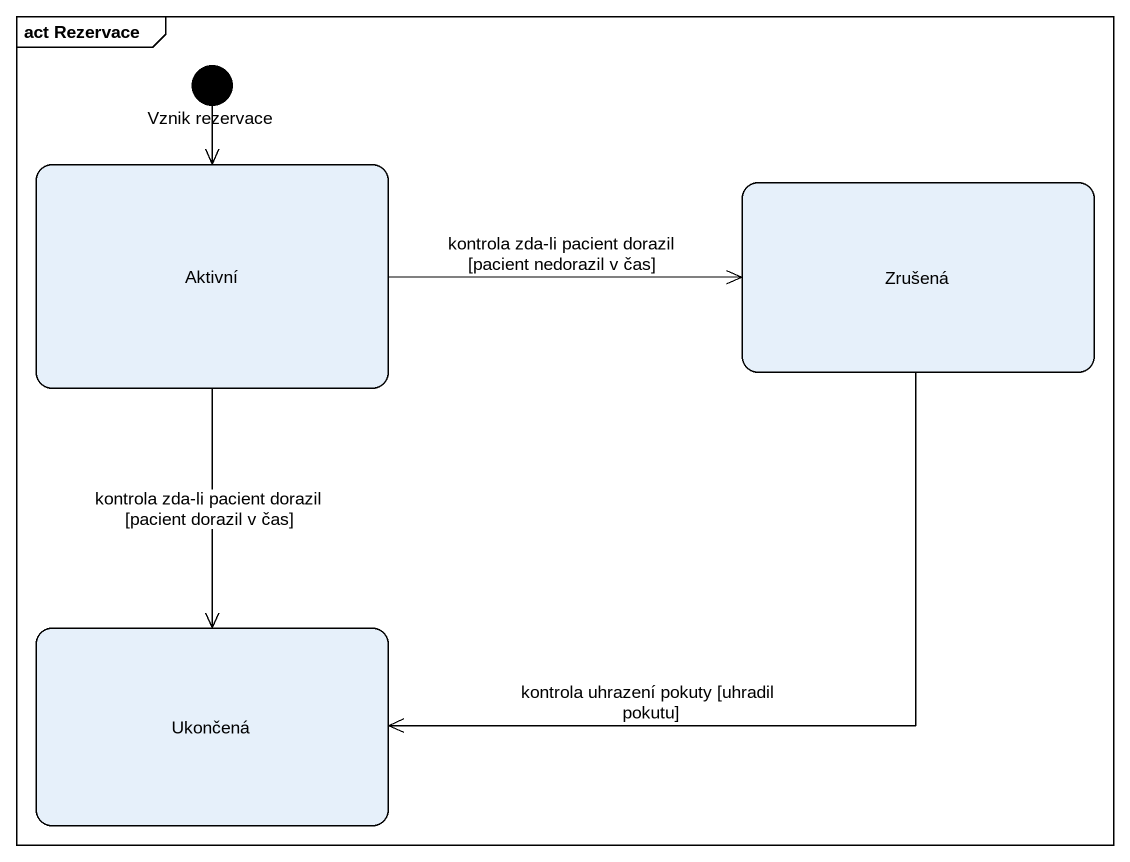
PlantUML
@startuml
mainframe act Rezervace
hide empty description
state "Vznik rezervace" as Vznik_rezervace <<start>>
state Aktivní
state Zrušená
state Ukončená
Vznik_rezervace --> Aktivní
Aktivní -right-> Zrušená : kontrola zda-li pacient dorazil [pacient nedorazil v čas]
Aktivní --> Ukončená : kontrola zda-li pacient dorazil [pacient dorazil v čas]
Zrušená --> Ukončená : kontrola uhrazení pokuty [uhradil pokutu]
@enduml
